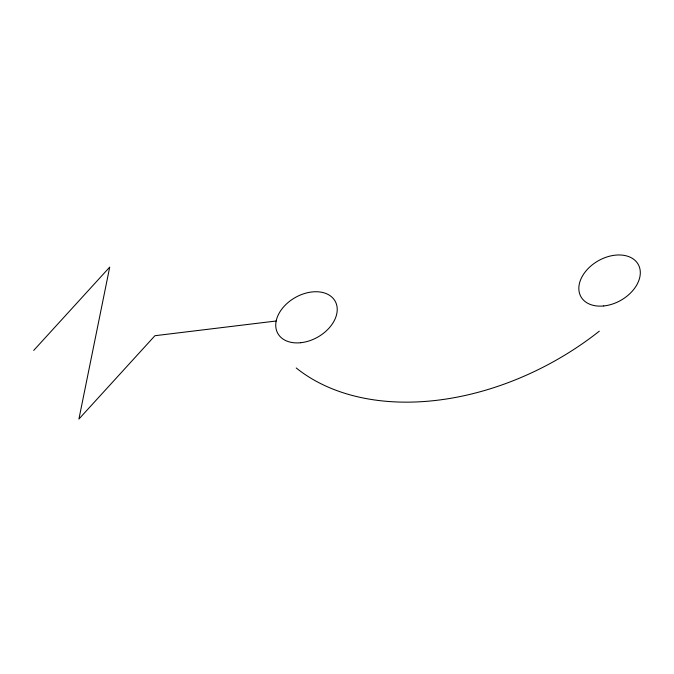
<?xml version="1.0" encoding="UTF-8"?>
<svg xmlns="http://www.w3.org/2000/svg" width="674" height="674" viewBox="0 0 674 674"><rect width="100%" height="100%" fill="white"/><g stroke="black" fill="none" stroke-linecap="round" stroke-linejoin="round"><path stroke-width="1.01" d="M33.7 350.429L109.719 267.098L78.917 419.043L154.936 335.711L276.172 321.001M599.296 331.195A238.436 165.029 -29.5 0 1 296.215 367.97M300.629 342.729A32.891 22.764 -29.5 0 0 335.551 301.96A32.891 22.764 -29.5 0 0 283.274 307.285A32.891 22.764 -29.5 0 0 300.629 342.729M603.719 305.954A32.891 22.764 -29.5 0 0 638.632 265.185A32.891 22.764 -29.5 0 0 586.363 270.51A32.891 22.764 -29.5 0 0 603.719 305.954"/></g></svg>
